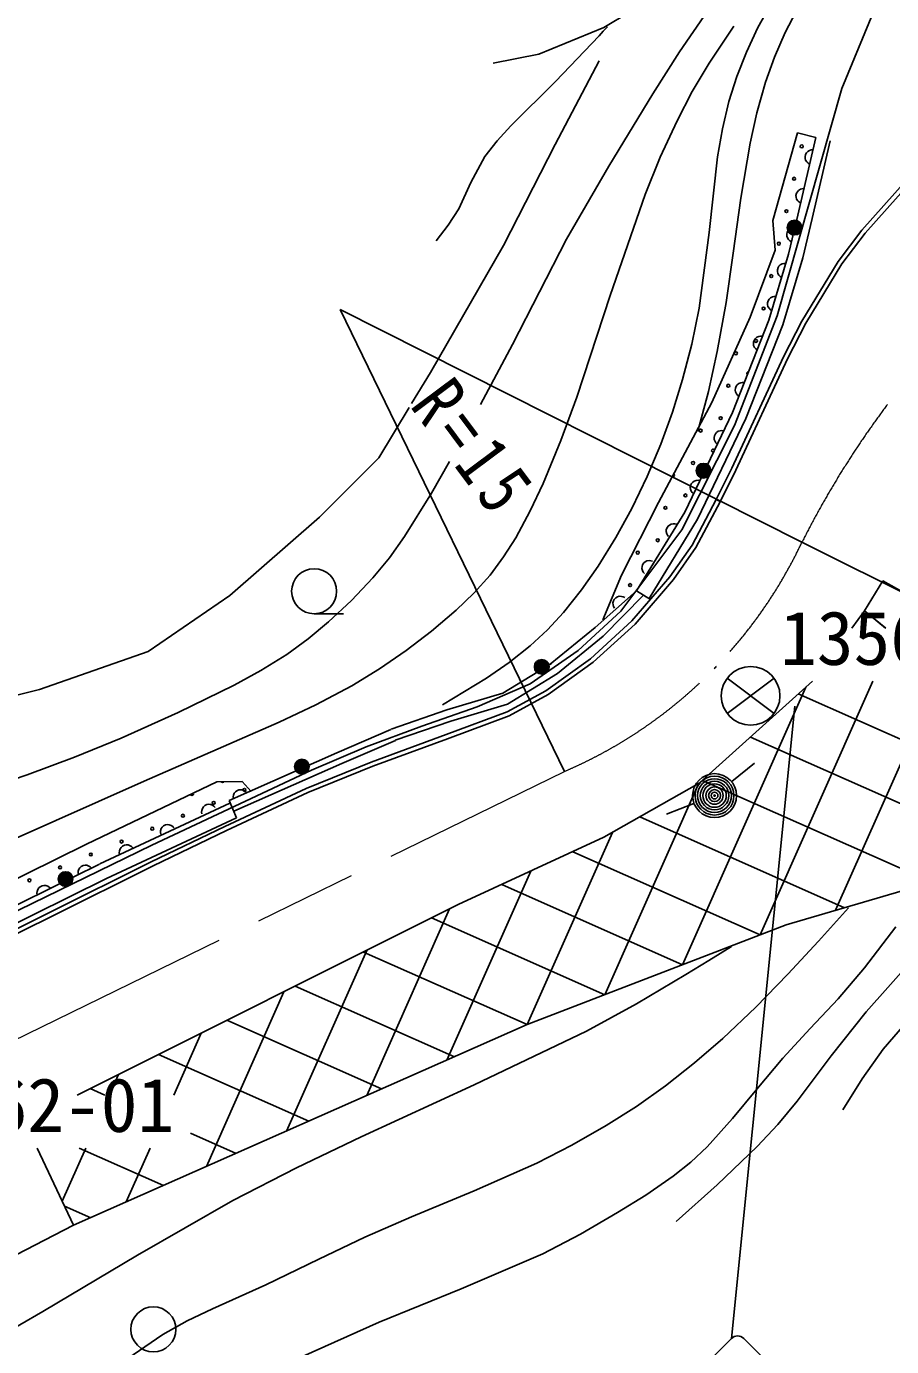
# Model space of a CAD drawing. Units: millimetres, scale not verified. Extents: x 67898 to 707898, y 1591 to 361591.
# Drawn here: x 466762 to 496138, y 243114 to 287950 of the extents above; entities that cross this region are included whole.
import ezdxf
from ezdxf.enums import TextEntityAlignment as Align

# ---------------------------------------------------------------- set-up
doc = ezdxf.new("R2010")
doc.units = ezdxf.units.MM
doc.header["$LTSCALE"] = 1000
doc.linetypes.add('CHAIN', pattern=[18.5, 12, -1.5, 3.5, -1.5])
for name, color, linetype, lineweight in [('M-BGD', 7, 'Continuous', 25), ('M-BMK', 2, 'CHAIN', 13), ('M-STR-STRC', 7, 'Continuous', 25)]:
    doc.layers.add(name, color=color, linetype=linetype, lineweight=lineweight)
doc.styles.add('ＭＳ ゴシック', font='')
doc.styles.get('ＭＳ ゴシック').set_extended_font_data('MS Gothic')

msp = doc.modelspace()

# ---------------------------------------------------------------- linework, layer by layer
at = {"layer": 'M-BGD'}
for p, q in [((486372, 287910), (489425, 289755)), ((489885, 288468), (488937, 287083)), ((492046, 288714), (491601, 287909)), ((492527, 287742), (492896, 288453)), ((484158, 287004), (486372, 287910)), ((486345, 287785), (486487, 287939)), ((489944, 286705), (490782, 287960)), ((491601, 287909), (491210, 287075)), ((484731, 286079), (486204, 287631)), ((486204, 287631), (486345, 287785)), ((492164, 286904), (492527, 287742)), ((482615, 286702), (484158, 287004)), ((488937, 287083), (488034, 285656)), ((491210, 287075), (490882, 286247)), ((484713, 283941), (486210, 286780)), ((489369, 285735), (489944, 286705)), ((491862, 286052), (492164, 286904)), ((483215, 284569), (484731, 286079)), ((490882, 286247), (490612, 285402)), ((488034, 285656), (486542, 283206)), ((488853, 284745), (489369, 285735)), ((491567, 285019), (491862, 286052)), ((490612, 285402), (490393, 284471)), ((488283, 283503), (488853, 284745)), ((491334, 283981), (491567, 285019)), ((482741, 284062), (483215, 284569)), ((490393, 284471), (490231, 283517)), ((492941, 284334), (492103, 281358)), ((493567, 284174), (492941, 284334)), ((482324, 283529), (482741, 284062)), ((482958, 280508), (484713, 283941)), ((491016, 282119), (491334, 283981)), ((493567, 284174), (492956, 281537)), ((494054, 284061), (493442, 281420)), ((481857, 282652), (482324, 283529)), ((487769, 282243), (488283, 283503)), ((490231, 283517), (489948, 280949)), ((486542, 283206), (485099, 280720)), ((496996, 283123), (495125, 281026)), ((497104, 283018), (495241, 280930)), ((481446, 281751), (481857, 282652)), ((486580, 278806), (487769, 282243)), ((490759, 280250), (491016, 282119)), ((481085, 281195), (481446, 281751)), ((480671, 280670), (481085, 281195)), ((492103, 281358), (492190, 280345)), ((492956, 281537), (492637, 280219)), ((493442, 281420), (493120, 280089)), ((485099, 280720), (483266, 277149)), ((489948, 280949), (489604, 278386)), ((495125, 281026), (494319, 279967)), ((495241, 280930), (494443, 279882)), ((480480, 276198), (482958, 280508)), ((490518, 278576), (490759, 280250)), ((492190, 280345), (491335, 278079)), ((492637, 280219), (491970, 277978)), ((493120, 280089), (492443, 277815)), ((494319, 279967), (493089, 277934)), ((494443, 279882), (493222, 277866)), ((485449, 275353), (486580, 278806)), ((490219, 276914), (490518, 278576)), ((485035, 262650), (477418, 278337)), ((477418, 278337), (493096, 270434)), ((489604, 278386), (489351, 277162)), ((491335, 278079), (490031, 275181)), ((491970, 277978), (490731, 274836)), ((492443, 277815), (491190, 274636)), ((493089, 277934), (492469, 276730)), ((493222, 277866), (492604, 276664)), ((483266, 277149), (482180, 275108)), ((489351, 277162), (489039, 275953)), ((489917, 275550), (490219, 276914)), ((492469, 276730), (490715, 272942)), ((492604, 276664), (490850, 272876)), ((479841, 275142), (480480, 276198)), ((489039, 275953), (488698, 274845)), ((484907, 273882), (485449, 275353)), ((489558, 274201), (489917, 275550)), ((478725, 273296), (479760, 275008)), ((490031, 275181), (488220, 271783)), ((488698, 274845), (488301, 273757)), ((490731, 274836), (489113, 271455)), ((491190, 274636), (489553, 271216)), ((484307, 272428), (484907, 273882)), ((488301, 273757), (487837, 272659)), ((476712, 271283), (478725, 273296)), ((481130, 273170), (480518, 272103)), ((487837, 272659), (487316, 271579)), ((490715, 272942), (490186, 271877)), ((490850, 272876), (490318, 271807)), ((483871, 271492), (484307, 272428)), ((480518, 272103), (479601, 270625)), ((488220, 271783), (486971, 269307)), ((490186, 271877), (489366, 270329)), ((490318, 271807), (489495, 270250)), ((490186, 271877), (490320, 271810)), ((473666, 268625), (476712, 271283)), ((483382, 270586), (483871, 271492)), ((487316, 271579), (486774, 270591)), ((489113, 271455), (487479, 268781)), ((489553, 271216), (487906, 268521)), ((479601, 270625), (479086, 269903)), ((482965, 269930), (483382, 270586)), ((486774, 270591), (486174, 269623)), ((493096, 270434), (498929, 267514)), ((482505, 269318), (482965, 269930)), ((489366, 270329), (488614, 269252)), ((489495, 270250), (488732, 269160)), ((479086, 269903), (478524, 269219)), ((486174, 269623), (485608, 268818)), ((478524, 269219), (477795, 268456)), ((481954, 268700), (482505, 269318)), ((486971, 269307), (486330, 267791)), ((488614, 269252), (487319, 267757)), ((488732, 269160), (487427, 267652)), ((495843, 269122), (495214, 268102)), ((496971, 268483), (495843, 269122)), ((470894, 266715), (473666, 268625)), ((481357, 268122), (481954, 268700)), ((485608, 268818), (484995, 268050)), ((487479, 268781), (486076, 267533)), ((487718, 268635), (486346, 267236)), ((487479, 268781), (487955, 268491)), ((477795, 268456), (477016, 267726)), ((480521, 267412), (481357, 268122)), ((477016, 267726), (476329, 267148)), ((476531, 268001), (477526, 268001)), ((484995, 268050), (484453, 267461)), ((487319, 267757), (485910, 266473)), ((495214, 268102), (494787, 267514)), ((495214, 268102), (495928, 267514)), ((495941, 267514), (495214, 268102)), ((479656, 266757), (480521, 267412)), ((484453, 267461), (483871, 266917)), ((486076, 267533), (484546, 266286)), ((486346, 267236), (484798, 265976)), ((487427, 267652), (486005, 266356)), ((476329, 267148), (475606, 266618)), ((483871, 266917), (483151, 266347)), ((467203, 265424), (470894, 266715)), ((475606, 266618), (474725, 266071)), ((478745, 266129), (479656, 266757)), ((483151, 266347), (482385, 265819)), ((485910, 266473), (484402, 265387)), ((486005, 266356), (484482, 265260)), ((474725, 266071), (473811, 265574)), ((477812, 265559), (478745, 266129)), ((484589, 266316), (482935, 265300)), ((484798, 265976), (483100, 264931)), ((473811, 265574), (471909, 264651)), ((476585, 264911), (477812, 265559)), ((482385, 265819), (480895, 264909)), ((489041, 256081), (493225, 265513)), ((493447, 265714), (489608, 262243)), ((492147, 265814), (490557, 264619)), ((490557, 265814), (492147, 264619)), ((491680, 257099), (495502, 265714)), ((494237, 257930), (497690, 265714)), ((464906, 264857), (467203, 265424)), ((482935, 265300), (481039, 264735)), ((484402, 265387), (483089, 264673)), ((484482, 265260), (483151, 264536)), ((492967, 265280), (501992, 261276)), ((471909, 264651), (469977, 263780)), ((475340, 264321), (476585, 264911)), ((481039, 264735), (479148, 264082)), ((483089, 264673), (481014, 263896)), ((483151, 264536), (481065, 263755)), ((483100, 264931), (481170, 264357)), ((470762, 262321), (475340, 264321)), ((481170, 264357), (479278, 263704)), ((469977, 263780), (468399, 263131)), ((479131, 264068), (477307, 263283)), ((479289, 263700), (477469, 262917)), ((481014, 263896), (478462, 262967)), ((481065, 263755), (478519, 262828)), ((491343, 263812), (499942, 259998)), ((477307, 263283), (473643, 261660)), ((468399, 263131), (466786, 262533)), ((477469, 262917), (473805, 261294)), ((478462, 262967), (476260, 262065)), ((478519, 262828), (476320, 261928)), ((490709, 262301), (491484, 262932)), ((466786, 262533), (464769, 261850)), ((466212, 260293), (470762, 262321)), ((473230, 262293), (468798, 260173)), ((474086, 262308), (473230, 262293)), ((474397, 261967), (474086, 262308)), ((489720, 262344), (497506, 258890)), ((476260, 262065), (473496, 260774)), ((476320, 261928), (473561, 260638)), ((489608, 262243), (486372, 260409)), ((486402, 255064), (489579, 262226)), ((473664, 261568), (469250, 259508)), ((473643, 261660), (473896, 261069)), ((489427, 261559), (488493, 261201)), ((473896, 261069), (469482, 259010)), ((487591, 261100), (494539, 258019)), ((473496, 260774), (470997, 259577)), ((473561, 260638), (471064, 259443)), ((483763, 254047), (486657, 260570)), ((463010, 257320), (468798, 260173)), ((486372, 260409), (481421, 258123)), ((485316, 259922), (491680, 257099)), ((469238, 259503), (463858, 256839)), ((470997, 259577), (467548, 257851)), ((471064, 259443), (467614, 257716)), ((481041, 252842), (483889, 259262)), ((492560, 257438), (498753, 259256)), ((469482, 259010), (464098, 256344)), ((482899, 258806), (489041, 256081)), ((467548, 257851), (461706, 254975)), ((481421, 258123), (468488, 251653)), ((478319, 251638), (481131, 257978)), ((493656, 256878), (494680, 258013)), ((467614, 257716), (461769, 254839)), ((480521, 257673), (486402, 255064)), ((483763, 254047), (492560, 257438)), ((495222, 255981), (496280, 257371)), ((475597, 250434), (478319, 256571)), ((478202, 256513), (483763, 254047)), ((489931, 256223), (490707, 256696)), ((492618, 255757), (493656, 256878)), ((489154, 255752), (489931, 256223)), ((495277, 254482), (496842, 256233)), ((487479, 254758), (489154, 255752)), ((491530, 254641), (492618, 255757)), ((494323, 254927), (495222, 255981)), ((472875, 249230), (475507, 255165)), ((475884, 255353), (481293, 252954)), ((485782, 253821), (487479, 254758)), ((493377, 253912), (494323, 254927)), ((495850, 253219), (497160, 254734)), ((490407, 253576), (491530, 254641)), ((494084, 252983), (495277, 254482)), ((468363, 247234), (483763, 254047)), ((473566, 254194), (478824, 251862)), ((481965, 252001), (485782, 253821)), ((492447, 252904), (493377, 253912)), ((471762, 251653), (472695, 253758)), ((489449, 252745), (490407, 253576)), ((471248, 253034), (476354, 250769)), ((491561, 251853), (492447, 252904)), ((492937, 251447), (494084, 252983)), ((495143, 252207), (495850, 253219)), ((488461, 251967), (489449, 252745)), ((469574, 251653), (469884, 252351)), ((478125, 250238), (481965, 252001)), ((494483, 251158), (495143, 252207)), ((468930, 251874), (469428, 251653)), ((487472, 251269), (488461, 251967)), ((490737, 250856), (491561, 251853)), ((486449, 250621), (487472, 251269)), ((492279, 250657), (492937, 251447)), ((489872, 249903), (490737, 250856)), ((491574, 249906), (492279, 250657)), ((472338, 250362), (473884, 249677)), ((475929, 249180), (478125, 250238)), ((485283, 249958), (486449, 250621)), ((467123, 249853), (468363, 247234)), ((467123, 249853), (468363, 247234)), ((467976, 248051), (468776, 249853)), ((468553, 249853), (471415, 248584)), ((470153, 248026), (470964, 249853)), ((484087, 249348), (485283, 249958)), ((489316, 249378), (489872, 249903)), ((490216, 248606), (491574, 249906)), ((481969, 248402), (484087, 249348)), ((488727, 248904), (489316, 249378)), ((473771, 248073), (475929, 249180)), ((487798, 248260), (488727, 248904)), ((479840, 247517), (481969, 248402)), ((488825, 247358), (490216, 248606)), ((470533, 246215), (473771, 248073)), ((486831, 247665), (487798, 248260)), ((468054, 247887), (468945, 247492)), ((478248, 246826), (479840, 247517)), ((485577, 246936), (486831, 247665)), ((468363, 247234), (460500, 243176)), ((476688, 246083), (478248, 246826)), ((484298, 246263), (485577, 246936)), ((467322, 244303), (470533, 246215)), ((481528, 245075), (484298, 246263)), ((474890, 245209), (476688, 246083)), ((473075, 244393), (474890, 245209)), ((478734, 243942), (481528, 245075)), ((472220, 243984), (473075, 244393)), ((465571, 243298), (467322, 244303)), ((471396, 243523), (472220, 243984)), ((476139, 242778), (478734, 243942)), ((469596, 242292), (471396, 243523))]:
    msp.add_line(p, q, dxfattribs=at)
for points in [[(460216, 254875), (471020, 260144), (476442, 262687), (478297, 263488), (480187, 264184), (482069, 264842), (483864, 265622), (485491, 266749), (486950, 268094), (489021, 270847), (490799, 274398), (492252, 278117), (493346, 281985), (494448, 285843), (495936, 289444)], [(493355, 283272), (493303, 283304), (493263, 283345), (493220, 283404), (493204, 283464), (493200, 283525), (493218, 283601), (493248, 283654), (493290, 283701), (493355, 283735), (493409, 283753), (493469, 283759)], [(493045, 281954), (492994, 281986), (492953, 282027), (492910, 282085), (492894, 282146), (492890, 282207), (492908, 282282), (492938, 282336), (492980, 282382), (493045, 282417), (493099, 282435), (493159, 282440)], [(492735, 280635), (492684, 280668), (492643, 280708), (492600, 280767), (492584, 280827), (492580, 280889), (492598, 280964), (492628, 281017), (492670, 281064), (492735, 281099), (492789, 281117), (492850, 281122)], [(492399, 279420), (492350, 279455), (492312, 279498), (492273, 279559), (492259, 279620), (492259, 279682), (492282, 279756), (492315, 279807), (492360, 279851), (492426, 279882), (492481, 279897), (492542, 279899)], [(492066, 278299), (492016, 278335), (491978, 278377), (491939, 278438), (491926, 278500), (491926, 278561), (491948, 278635), (491981, 278687), (492026, 278731), (492093, 278762), (492148, 278777), (492208, 278778)], [(491569, 276960), (491523, 277000), (491488, 277046), (491454, 277110), (491447, 277172), (491452, 277233), (491480, 277305), (491518, 277353), (491566, 277394), (491635, 277419), (491692, 277429), (491752, 277425)], [(490949, 275389), (490903, 275428), (490869, 275474), (490835, 275539), (490827, 275601), (490833, 275662), (490861, 275734), (490899, 275782), (490947, 275822), (491016, 275847), (491072, 275858), (491133, 275854)], [(490219, 273765), (490175, 273808), (490144, 273856), (490115, 273923), (490112, 273985), (490122, 274046), (490155, 274116), (490196, 274161), (490247, 274198), (490318, 274218), (490375, 274224), (490435, 274216)], [(489409, 272075), (489366, 272118), (489335, 272166), (489306, 272232), (489303, 272295), (489312, 272355), (489346, 272425), (489387, 272471), (489438, 272507), (489508, 272528), (489565, 272534), (489625, 272526)], [(488565, 270621), (488528, 270669), (488503, 270721), (488484, 270791), (488489, 270853), (488506, 270912), (488549, 270977), (488596, 271016), (488651, 271046), (488724, 271056), (488781, 271055), (488839, 271039)], [(487744, 269370), (487707, 269418), (487682, 269470), (487663, 269540), (487668, 269603), (487685, 269661), (487728, 269726), (487775, 269766), (487830, 269795), (487903, 269806), (487960, 269804), (488018, 269788)], [(486725, 268194), (486698, 268249), (486684, 268304), (486678, 268376), (486695, 268437), (486724, 268491), (486778, 268546), (486832, 268576), (486892, 268594), (486965, 268590), (487021, 268578), (487075, 268551)], [(473788, 261719), (473785, 261780), (473795, 261836), (473818, 261905), (473858, 261954), (473905, 261992), (473977, 262021), (474038, 262027), (474100, 262020), (474166, 261988), (474212, 261954), (474251, 261908)], [(472719, 261205), (472712, 261265), (472717, 261322), (472736, 261393), (472772, 261444), (472817, 261486), (472886, 261520), (472947, 261530), (473009, 261527), (473077, 261500), (473126, 261469), (473168, 261426)], [(471322, 260516), (471314, 260577), (471319, 260634), (471338, 260704), (471374, 260755), (471419, 260797), (471488, 260831), (471549, 260841), (471611, 260839), (471679, 260811), (471728, 260780), (471770, 260737)], [(469924, 259827), (469916, 259888), (469922, 259945), (469940, 260015), (469976, 260066), (470021, 260108), (470090, 260142), (470151, 260153), (470213, 260150), (470282, 260122), (470330, 260092), (470372, 260048)], [(468526, 259139), (468518, 259199), (468524, 259256), (468542, 259326), (468578, 259378), (468623, 259419), (468693, 259454), (468753, 259464), (468816, 259461), (468884, 259433), (468932, 259403), (468974, 259360)], [(467128, 258450), (467120, 258510), (467126, 258567), (467144, 258638), (467180, 258689), (467225, 258731), (467295, 258765), (467355, 258775), (467418, 258773), (467486, 258745), (467534, 258714), (467576, 258671)]]:
    msp.add_lwpolyline(points, dxfattribs=at)
for centre, radius in [((493086, 283876), 49.8), ((492827, 282775), 49.8), ((492568, 281674), 49.8), ((492842, 281116), 249), ((492842, 281116), 220), ((492842, 281116), 191), ((492842, 281116), 161), ((492842, 281116), 132), ((492842, 281116), 97.5), ((492842, 281116), 67.5), ((492842, 281116), 38.8), ((492842, 281116), 7.5), ((492309, 280572), 49.8), ((492051, 279471), 49.8), ((491792, 278370), 49.8), ((491533, 277268), 49.8), ((490853, 276847), 49.8), ((490594, 275746), 49.8), ((490335, 274644), 49.8), ((489655, 274223), 49.8), ((489396, 273122), 49.8), ((489751, 272861), 249), ((489751, 272861), 220), ((489751, 272861), 191), ((489751, 272861), 161), ((489751, 272861), 132), ((489751, 272861), 97.5), ((489751, 272861), 67.5), ((489751, 272861), 38.8), ((489751, 272861), 7.5), ((489137, 272020), 49.8), ((488457, 271599), 49.8), ((488198, 270498), 49.8), ((487518, 270077), 49.8), ((476531, 268766), 765), ((487259, 268975), 49.8), ((484259, 266199), 249), ((484259, 266199), 220), ((484259, 266199), 191), ((484259, 266199), 161), ((484259, 266199), 132), ((484259, 266199), 97.5), ((484259, 266199), 67.5), ((484259, 266199), 38.8), ((484259, 266199), 7.5), ((491352, 265214), 995), ((476115, 262809), 249), ((476115, 262809), 220), ((476115, 262809), 191), ((476115, 262809), 161), ((476115, 262809), 132), ((476115, 262809), 97.5), ((476115, 262809), 67.5), ((476115, 262809), 38.8), ((476115, 262809), 7.5), ((490127, 261827), 746), ((490127, 261827), 660), ((490127, 261827), 574), ((490127, 261827), 484), ((474163, 262018), 49.8), ((490127, 261827), 398), ((490127, 261827), 292), ((490127, 261827), 202), ((490127, 261827), 116), ((490127, 261827), 22.5), ((473120, 261580), 49.8), ((472077, 261141), 49.8), ((471035, 260703), 49.8), ((469992, 260264), 49.8), ((468949, 259826), 49.8), ((468091, 258992), 249), ((467906, 259388), 49.8), ((468091, 258992), 220), ((468091, 258992), 191), ((468091, 258992), 161), ((466863, 258949), 49.8), ((468091, 258992), 132), ((468091, 258992), 97.5), ((468091, 258992), 67.5), ((468091, 258992), 38.8), ((468091, 258992), 7.5), ((471073, 243698), 765)]:
    msp.add_circle(centre, radius, dxfattribs=at)
for centre, radius, start, end in [((491274, 276167), 49.8, 88.1079, 228.8642), ((490076, 273543), 49.8, 23.5302, 285.2955), ((488716, 272700), 49.8, 252.3687, 49.7011), ((478808, 277163), 15793, 315.7045, 316.1209), ((473423, 262321), 49.8, 210.2039, 331.7503), ((472380, 261882), 49.8, 201.281, 29.8506), ((467603, 258647), 49.8, 68.7124, 163.7454)]:
    msp.add_arc(centre, radius, start, end, dxfattribs=at)
at = {"layer": 'M-BMK'}
msp.add_line((462524, 251653), (485035, 262650), dxfattribs=at)
for centre, radius, start, end in [((520846, 256452), 31074, 143.102, 153.2583), ((478808, 277163), 15793, 318.6188, 334.7825), ((478808, 277163), 15793, 293.223, 313.2066)]:
    msp.add_arc(centre, radius, start, end, dxfattribs=at)
at = {"layer": 'M-STR-STRC'}
for p, q in [((492854, 264859), (490697, 243386)), ((490697, 243386), (486349, 239037)), ((495470, 239037), (491122, 243386))]:
    msp.add_line(p, q, dxfattribs=at)
msp.add_arc((490910, 243174), 300, 45, 135, dxfattribs=at)

# ---------------------------------------------------------------- texts
at = {"layer": 'M-BGD', "style": 'ＭＳ ゴシック'}
for s, p in [('13563-01', (492352, 265714)), ('13562-01', (461805, 249853))]:
    msp.add_text(s, height=1833, dxfattribs=at).set_placement(p, align=Align.BOTTOM_LEFT)
at = {"layer": 'M-BGD', "insert": (479725, 275055), "char_height": 1833, "attachment_point": 7, "rotation": 306.7, "style": 'ＭＳ ゴシック'}
msp.add_mtext('\\T1.25;\\W0.8;R=15', dxfattribs=at)

doc.saveas('drawing.dxf')
